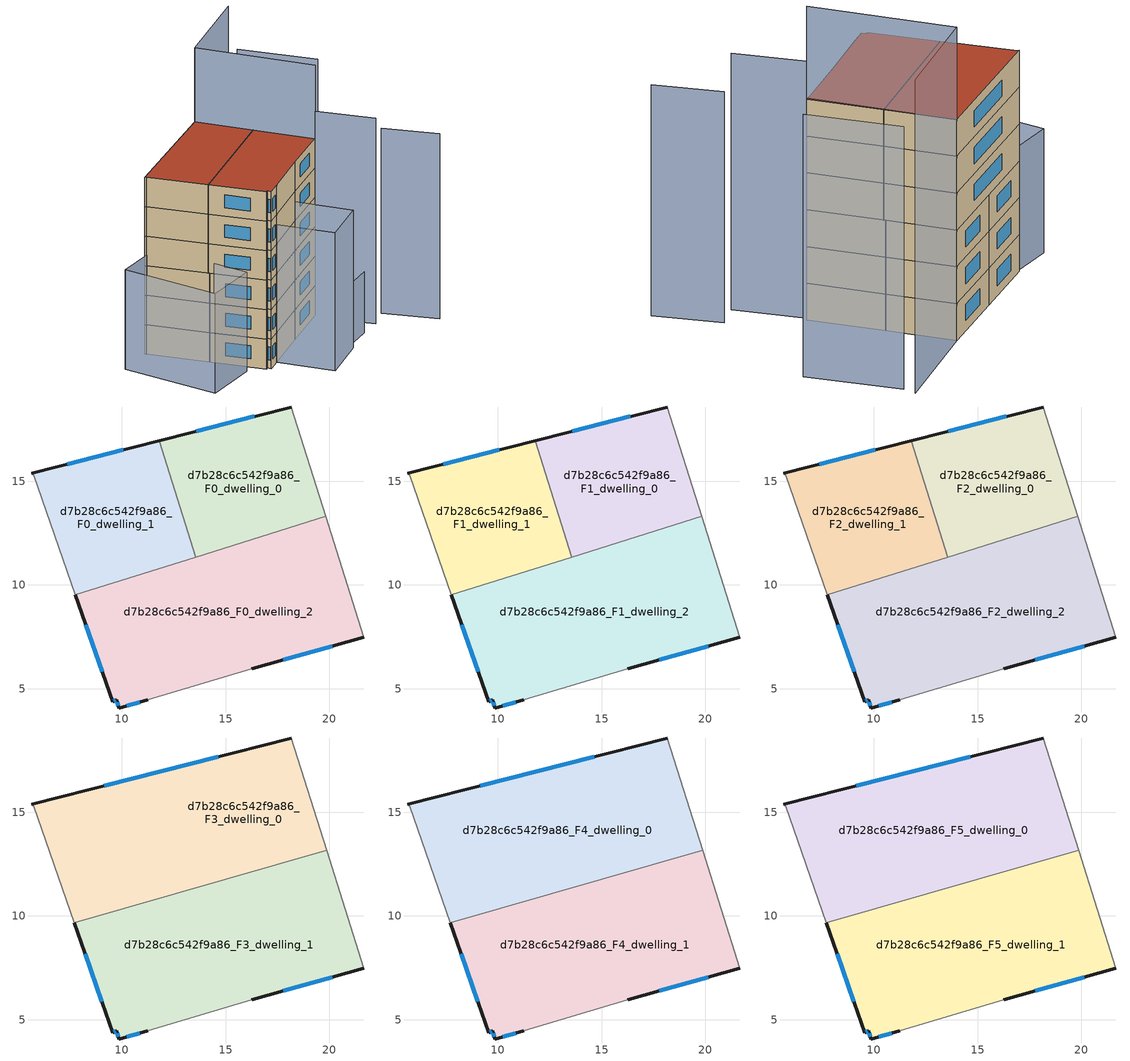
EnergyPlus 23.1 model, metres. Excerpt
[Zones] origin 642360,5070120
d7b28c6c542f9a86_F0_dwelling_0
 floor ground (EU_floor_Construction): 18.16,18.57 19.81,13.31 13.56,11.34 11.8,16.95 z0
 wall outside (EU_wall_Construction): 18.16,18.57 11.8,16.95 z0:3
 wall to d7b28c6c542f9a86_F0_dwelling_1 (EU_wall_Construction): 11.8,16.95 13.56,11.34 z0:3
 wall adiabatic (EU_wall_Construction): 19.81,13.31 18.16,18.57 z0:3
 wall to d7b28c6c542f9a86_F0_dwelling_2 (EU_wall_Construction): 13.56,11.34 19.81,13.31 z0:3
 window (EU_Window_Construction): 16.37,18.12 13.58,17.4 z0.84:2.16
d7b28c6c542f9a86_F0_dwelling_1
 floor ground (EU_floor_Construction): 11.8,16.95 13.56,11.34 7.75,9.52 5.75,15.28 5.65,15.38 z0
 wall outside (EU_wall_Construction): 11.8,16.95 5.65,15.38 z0:3
 wall adiabatic (EU_wall_Construction): 5.65,15.38 5.75,15.28 7.75,9.52 z0:3
 wall to d7b28c6c542f9a86_F0_dwelling_2 (EU_wall_Construction): 7.75,9.52 13.56,11.34 z0:3
 window (EU_Window_Construction): 10.07,16.51 7.37,15.82 z0.84:2.16
d7b28c6c542f9a86_F0_dwelling_2
 floor ground (EU_floor_Construction): 19.81,13.31 21.66,7.46 16.25,5.97 11.25,4.47 9.85,4.07 9.75,4.47 9.55,4.37 7.75,9.52 z0
 wall outside (EU_wall_Construction): 7.75,9.52 9.55,4.37 9.75,4.47 9.85,4.07 11.25,4.47 / 16.25,5.97 21.66,7.46 z0:3
 wall adiabatic (EU_wall_Construction): 21.66,7.46 19.81,13.31 / 11.25,4.47 16.25,5.97 z0:3
 window (EU_Window_Construction): 9.78,4.35 9.82,4.18 / 9.6,4.4 9.69,4.44 / 8.26,8.07 9.04,5.81 / 17.77,6.39 20.14,7.05 / 10.24,4.18 10.86,4.35 z0.84:2.16
d7b28c6c542f9a86_F1_dwelling_0
 floor to d7b28c6c542f9a86_F0_dwelling_0 (EU_floor_Construction): 18.16,18.57 19.81,13.31 13.56,11.34 11.8,16.95 z3
 wall outside (EU_wall_Construction): 18.16,18.57 11.8,16.95 z3:6
 wall to d7b28c6c542f9a86_F1_dwelling_1 (EU_wall_Construction): 11.8,16.95 13.56,11.34 z3:6
 wall adiabatic (EU_wall_Construction): 19.81,13.31 18.16,18.57 z3:6
 wall to d7b28c6c542f9a86_F1_dwelling_2 (EU_wall_Construction): 13.56,11.34 19.81,13.31 z3:6
 window (EU_Window_Construction): 16.37,18.12 13.58,17.4 z3.84:5.16
d7b28c6c542f9a86_F1_dwelling_1
 floor to d7b28c6c542f9a86_F0_dwelling_1 (EU_floor_Construction): 11.8,16.95 13.56,11.34 7.75,9.52 5.75,15.28 5.65,15.38 z3
 wall outside (EU_wall_Construction): 11.8,16.95 5.65,15.38 z3:6
 wall adiabatic (EU_wall_Construction): 5.65,15.38 5.75,15.28 7.75,9.52 z3:6
 wall to d7b28c6c542f9a86_F1_dwelling_2 (EU_wall_Construction): 7.75,9.52 13.56,11.34 z3:6
 window (EU_Window_Construction): 10.07,16.51 7.37,15.82 z3.84:5.16
d7b28c6c542f9a86_F1_dwelling_2
 floor to d7b28c6c542f9a86_F0_dwelling_2 (EU_floor_Construction): 19.81,13.31 21.66,7.46 16.25,5.97 11.25,4.47 9.85,4.07 9.75,4.47 9.55,4.37 7.75,9.52 z3
 wall outside (EU_wall_Construction): 7.75,9.52 9.55,4.37 9.75,4.47 9.85,4.07 11.25,4.47 / 16.25,5.97 21.66,7.46 z3:6
 wall adiabatic (EU_wall_Construction): 21.66,7.46 19.81,13.31 / 11.25,4.47 16.25,5.97 z3:6
 window (EU_Window_Construction): 9.78,4.35 9.82,4.18 / 9.6,4.4 9.69,4.44 / 8.26,8.07 9.04,5.81 / 17.77,6.39 20.14,7.05 / 10.24,4.18 10.86,4.35 z3.84:5.16
d7b28c6c542f9a86_F2_dwelling_0
 floor to d7b28c6c542f9a86_F1_dwelling_0 (EU_floor_Construction): 18.16,18.57 19.81,13.31 13.56,11.34 11.8,16.95 z6
 wall outside (EU_wall_Construction): 18.16,18.57 11.8,16.95 z6:9
 wall to d7b28c6c542f9a86_F2_dwelling_1 (EU_wall_Construction): 11.8,16.95 13.56,11.34 z6:9
 wall adiabatic (EU_wall_Construction): 19.81,13.31 18.16,18.57 z6:9
 wall to d7b28c6c542f9a86_F2_dwelling_2 (EU_wall_Construction): 13.56,11.34 19.81,13.31 z6:9
 window (EU_Window_Construction): 16.37,18.12 13.58,17.4 z6.84:8.16
d7b28c6c542f9a86_F2_dwelling_1
 floor to d7b28c6c542f9a86_F1_dwelling_1 (EU_floor_Construction): 11.8,16.95 13.56,11.34 7.75,9.52 5.75,15.28 5.65,15.38 z6
 wall outside (EU_wall_Construction): 11.8,16.95 5.65,15.38 z6:9
 wall adiabatic (EU_wall_Construction): 5.65,15.38 5.75,15.28 7.75,9.52 z6:9
 wall to d7b28c6c542f9a86_F2_dwelling_2 (EU_wall_Construction): 7.75,9.52 13.56,11.34 z6:9
 window (EU_Window_Construction): 10.07,16.51 7.37,15.82 z6.84:8.16
d7b28c6c542f9a86_F2_dwelling_2
 floor to d7b28c6c542f9a86_F1_dwelling_2 (EU_floor_Construction): 19.81,13.31 21.66,7.46 16.25,5.97 11.25,4.47 9.85,4.07 9.75,4.47 9.55,4.37 7.75,9.52 z6
 wall outside (EU_wall_Construction): 7.75,9.52 9.55,4.37 9.75,4.47 9.85,4.07 11.25,4.47 / 16.25,5.97 21.66,7.46 z6:9
 wall adiabatic (EU_wall_Construction): 21.66,7.46 19.81,13.31 / 11.25,4.47 16.25,5.97 z6:9
 window (EU_Window_Construction): 9.78,4.35 9.82,4.18 / 9.6,4.4 9.69,4.44 / 8.26,8.07 9.04,5.81 / 17.77,6.39 20.14,7.05 / 10.24,4.18 10.86,4.35 z6.84:8.16
d7b28c6c542f9a86_F3_dwelling_0
 floor to d7b28c6c542f9a86_F2_dwelling_0 (EU_floor_Construction): 18.16,18.57 19.81,13.31 13.81,11.42 13.56,11.35 11.8,16.95 z9
 floor to d7b28c6c542f9a86_F2_dwelling_1 (EU_floor_Construction): 11.8,16.95 13.56,11.35 7.7,9.66 5.75,15.28 5.65,15.38 z9
 floor to d7b28c6c542f9a86_F2_dwelling_2 (EU_floor_Construction): 19.81,13.31 19.86,13.17 13.81,11.42 z9
 wall outside (EU_wall_Construction): 18.16,18.57 5.65,15.38 z9:12
 wall to d7b28c6c542f9a86_F3_dwelling_1 (EU_wall_Construction): 7.7,9.66 19.86,13.17 z9:12
 wall adiabatic (EU_wall_Construction): 5.65,15.38 5.75,15.28 7.7,9.66 / 19.86,13.17 18.16,18.57 z9:12
 window (EU_Window_Construction): 14.65,17.68 9.15,16.27 z9.84:11.16
d7b28c6c542f9a86_F3_dwelling_1
 floor outside (EU_floor_Construction): 13.81,11.42 7.75,9.52 13.56,11.35 z9
 floor to d7b28c6c542f9a86_F2_dwelling_1 (EU_floor_Construction): 13.56,11.35 7.75,9.52 7.7,9.66 z9
 floor to d7b28c6c542f9a86_F2_dwelling_2 (EU_floor_Construction): 19.86,13.17 21.66,7.46 16.25,5.97 11.25,4.47 9.85,4.07 9.75,4.47 9.55,4.37 7.75,9.52 13.81,11.42 z9
 wall outside (EU_wall_Construction): 7.7,9.66 9.55,4.37 9.75,4.47 9.85,4.07 11.25,4.47 / 16.25,5.97 21.66,7.46 z9:12
 wall adiabatic (EU_wall_Construction): 21.66,7.46 19.86,13.17 / 11.25,4.47 16.25,5.97 z9:12
 window (EU_Window_Construction): 10.24,4.18 10.86,4.35 / 9.78,4.35 9.82,4.18 / 9.6,4.4 9.69,4.44 / 8.22,8.18 9.03,5.85 / 17.77,6.39 20.14,7.05 z9.84:11.16
d7b28c6c542f9a86_F4_dwelling_0
 floor to d7b28c6c542f9a86_F3_dwelling_0 (EU_floor_Construction): 18.16,18.57 19.86,13.17 7.7,9.66 5.75,15.28 5.65,15.38 z12
 wall outside (EU_wall_Construction): 18.16,18.57 5.65,15.38 z12:15
 wall to d7b28c6c542f9a86_F4_dwelling_1 (EU_wall_Construction): 7.7,9.66 19.86,13.17 z12:15
 wall adiabatic (EU_wall_Construction): 5.65,15.38 5.75,15.28 7.7,9.66 / 19.86,13.17 18.16,18.57 z12:15
 window (EU_Window_Construction): 14.65,17.68 9.15,16.27 z12.84:14.16
d7b28c6c542f9a86_F4_dwelling_1
 floor to d7b28c6c542f9a86_F3_dwelling_1 (EU_floor_Construction): 19.86,13.17 21.66,7.46 16.25,5.97 11.25,4.47 9.85,4.07 9.75,4.47 9.55,4.37 7.7,9.66 z12
 wall outside (EU_wall_Construction): 7.7,9.66 9.55,4.37 9.75,4.47 9.85,4.07 11.25,4.47 / 16.25,5.97 21.66,7.46 z12:15
 wall adiabatic (EU_wall_Construction): 21.66,7.46 19.86,13.17 / 11.25,4.47 16.25,5.97 z12:15
 window (EU_Window_Construction): 10.24,4.18 10.86,4.35 / 9.78,4.35 9.82,4.18 / 9.6,4.4 9.69,4.44 / 8.22,8.18 9.03,5.85 / 17.77,6.39 20.14,7.05 z12.84:14.16
d7b28c6c542f9a86_F5_dwelling_0
 floor to d7b28c6c542f9a86_F4_dwelling_0 (EU_floor_Construction): 18.16,18.57 19.86,13.17 7.7,9.66 5.75,15.28 5.65,15.38 z15
 wall outside (EU_wall_Construction): 18.16,18.57 5.65,15.38 z15:18
 wall to d7b28c6c542f9a86_F5_dwelling_1 (EU_wall_Construction): 7.7,9.66 19.86,13.17 z15:18
 wall adiabatic (EU_wall_Construction): 5.65,15.38 5.75,15.28 7.7,9.66 / 19.86,13.17 18.16,18.57 z15:18
 window (EU_Window_Construction): 14.65,17.68 9.15,16.27 z15.84:17.16
 roof outside (EU_roof_Construction): 19.86,13.17 18.16,18.57 5.65,15.38 5.75,15.28 7.7,9.66 z18
d7b28c6c542f9a86_F5_dwelling_1
 floor to d7b28c6c542f9a86_F4_dwelling_1 (EU_floor_Construction): 19.86,13.17 21.66,7.46 16.25,5.97 11.25,4.47 9.85,4.07 9.75,4.47 9.55,4.37 7.7,9.66 z15
 wall outside (EU_wall_Construction): 7.7,9.66 9.55,4.37 9.75,4.47 9.85,4.07 11.25,4.47 / 16.25,5.97 21.66,7.46 z15:18
 wall adiabatic (EU_wall_Construction): 21.66,7.46 19.86,13.17 / 11.25,4.47 16.25,5.97 z15:18
 window (EU_Window_Construction): 10.24,4.18 10.86,4.35 / 9.78,4.35 9.82,4.18 / 9.6,4.4 9.69,4.44 / 8.22,8.18 9.03,5.85 / 17.77,6.39 20.14,7.05 z15.84:17.16
 roof outside (EU_roof_Construction): 21.66,7.46 19.86,13.17 7.7,9.66 9.55,4.37 9.75,4.47 9.85,4.07 11.25,4.47 16.25,5.97 z18
shading: 12.86,0.14 21.15,1.56 z0:6.2; 11.25,4.47 16.25,5.97 / 16.25,5.97 17.89,0.51 / 17.89,0.51 12.88,-0.99 / 12.88,-0.99 11.25,4.47 z0:14; 27.65,-2.35 25.55,2.75 z0:18.8; 23.36,1.88 21.35,7.26 z0:20.9; 8.05,5.57 2.54,5.24 / 2.54,5.24 1.96,14.97 / 1.96,14.97 7.46,15.3 / 7.46,15.3 8.05,5.57 z0:10.1; 21.49,7.37 18.16,18.57 / 18.16,18.57 27.39,21.32 z0:25.5; 29.86,12.97 27.37,20.28 z0:21.4
[Building]
EU S2 Campaign: North Axis=0; Terrain=City; Solar Distribution=FullExterior
[Site:Location]
Lyon-Bron: Latitude=45.75; Longitude=5; Time Zone=1; Elevation=198
[SizingPeriod:WeatherFileDays]
AnnualSizingPeriod: Begin Month=1; Begin Day of Month=1; End Month=12; End Day of Month=31; Day of Week for Start Day=Monday; Use Weather File Daylight Saving Period=No; Use Weather File Rain and Snow Indicators=No
[MATERIAL]
EU_InternalMass_Material: Roughness=MediumRough; Thickness=0.1; Conductivity=1; Density=1800; Specific Heat=900; Thermal Absorptance=0.9; Solar Absorptance=0.7; Visible Absorptance=0.7
[MATERIAL:NOMASS] Roughness=MediumRough; Thermal Absorptance=0.9; Solar Absorptance=0.7; Visible Absorptance=0.7
Name | Thermal Resistance
EU_wall_NoMass | 0.776494
EU_roof_NoMass | 0.486893
EU_floor_NoMass | 0.421597
[WINDOWMATERIAL:SIMPLEGLAZINGSYSTEM]
EU_Window_SimpleGlazing: UFactor=4.24961; Solar Heat Gain Coefficient=0.83; Visible Transmittance=0.83
[CONSTRUCTION]
EU_wall_Construction: EU_wall_NoMass
EU_roof_Construction: EU_roof_NoMass
EU_floor_Construction: EU_floor_NoMass
EU_Window_Construction: EU_Window_SimpleGlazing
EU_InternalMass_Construction: EU_InternalMass_Material
[ZONE] Type=1; Multiplier=1; Ceiling Height=autocalculate; Floor Area=autocalculate; Part of Total Floor Area=Yes
Name | Volume
d7b28c6c542f9a86_F0_dwelling_0; d7b28c6c542f9a86_F1_dwelling_0; d7b28c6c542f9a86_F2_dwelling_0 | 112.046
d7b28c6c542f9a86_F3_dwelling_0; d7b28c6c542f9a86_F4_dwelling_0; d7b28c6c542f9a86_F5_dwelling_0 | 224.063
d7b28c6c542f9a86_F0_dwelling_1; d7b28c6c542f9a86_F1_dwelling_1; d7b28c6c542f9a86_F2_dwelling_1 | 112.045
d7b28c6c542f9a86_F3_dwelling_1; d7b28c6c542f9a86_F4_dwelling_1; d7b28c6c542f9a86_F5_dwelling_1 | 224.073
d7b28c6c542f9a86_F0_dwelling_2; d7b28c6c542f9a86_F1_dwelling_2; d7b28c6c542f9a86_F2_dwelling_2 | 224.049
[INTERNALMASS] Construction=EU_InternalMass_Construction
Name | Zone or ZoneList | Surface Area
d7b28c6c542f9a86_F0_dwelling_0_EU_InternalMass | d7b28c6c542f9a86_F0_dwelling_0 | 37.3487
d7b28c6c542f9a86_F0_dwelling_1_EU_InternalMass | d7b28c6c542f9a86_F0_dwelling_1 | 37.3484
d7b28c6c542f9a86_F0_dwelling_2_EU_InternalMass | d7b28c6c542f9a86_F0_dwelling_2 | 74.683
d7b28c6c542f9a86_F1_dwelling_0_EU_InternalMass | d7b28c6c542f9a86_F1_dwelling_0 | 37.3487
d7b28c6c542f9a86_F1_dwelling_1_EU_InternalMass | d7b28c6c542f9a86_F1_dwelling_1 | 37.3484
d7b28c6c542f9a86_F1_dwelling_2_EU_InternalMass | d7b28c6c542f9a86_F1_dwelling_2 | 74.683
d7b28c6c542f9a86_F2_dwelling_0_EU_InternalMass | d7b28c6c542f9a86_F2_dwelling_0 | 37.3487
d7b28c6c542f9a86_F2_dwelling_1_EU_InternalMass | d7b28c6c542f9a86_F2_dwelling_1 | 37.3484
d7b28c6c542f9a86_F2_dwelling_2_EU_InternalMass | d7b28c6c542f9a86_F2_dwelling_2 | 74.683
d7b28c6c542f9a86_F3_dwelling_0_EU_InternalMass | d7b28c6c542f9a86_F3_dwelling_0 | 74.6881
d7b28c6c542f9a86_F3_dwelling_1_EU_InternalMass | d7b28c6c542f9a86_F3_dwelling_1 | 74.6907
d7b28c6c542f9a86_F4_dwelling_0_EU_InternalMass | d7b28c6c542f9a86_F4_dwelling_0 | 74.6881
d7b28c6c542f9a86_F4_dwelling_1_EU_InternalMass | d7b28c6c542f9a86_F4_dwelling_1 | 74.6907
d7b28c6c542f9a86_F5_dwelling_0_EU_InternalMass | d7b28c6c542f9a86_F5_dwelling_0 | 74.6881
d7b28c6c542f9a86_F5_dwelling_1_EU_InternalMass | d7b28c6c542f9a86_F5_dwelling_1 | 74.6907
[OTHEREQUIPMENT] Fuel Type=Electricity; Design Level Calculation Method=Watts/Area; Power per Zone Floor Area=1; Fraction Latent=0; Fraction Radiant=0; Fraction Lost=0; Carbon Dioxide Generation Rate=0; EndUse Subcategory=EU_Step8_InternalGains
Name | Zone or ZoneList or Space or SpaceList | Schedule
EU_Step8_InternalGain_d7b28c6c542f9a86_F0_dwelling_0_f000 | d7b28c6c542f9a86_F0_dwelling_0 | EU_Step8_GainSchedule_d7b28c6c542f9a86_F0_dwelling_0_f000
EU_Step8_InternalGain_d7b28c6c542f9a86_F0_dwelling_1_f000 | d7b28c6c542f9a86_F0_dwelling_1 | EU_Step8_GainSchedule_d7b28c6c542f9a86_F0_dwelling_1_f000
EU_Step8_InternalGain_d7b28c6c542f9a86_F0_dwelling_2_f000 | d7b28c6c542f9a86_F0_dwelling_2 | EU_Step8_GainSchedule_d7b28c6c542f9a86_F0_dwelling_2_f000
EU_Step8_InternalGain_d7b28c6c542f9a86_F1_dwelling_0_f000 | d7b28c6c542f9a86_F1_dwelling_0 | EU_Step8_GainSchedule_d7b28c6c542f9a86_F1_dwelling_0_f000
EU_Step8_InternalGain_d7b28c6c542f9a86_F1_dwelling_1_f000 | d7b28c6c542f9a86_F1_dwelling_1 | EU_Step8_GainSchedule_d7b28c6c542f9a86_F1_dwelling_1_f000
EU_Step8_InternalGain_d7b28c6c542f9a86_F1_dwelling_2_f000 | d7b28c6c542f9a86_F1_dwelling_2 | EU_Step8_GainSchedule_d7b28c6c542f9a86_F1_dwelling_2_f000
EU_Step8_InternalGain_d7b28c6c542f9a86_F2_dwelling_0_f000 | d7b28c6c542f9a86_F2_dwelling_0 | EU_Step8_GainSchedule_d7b28c6c542f9a86_F2_dwelling_0_f000
EU_Step8_InternalGain_d7b28c6c542f9a86_F2_dwelling_1_f000 | d7b28c6c542f9a86_F2_dwelling_1 | EU_Step8_GainSchedule_d7b28c6c542f9a86_F2_dwelling_1_f000
EU_Step8_InternalGain_d7b28c6c542f9a86_F2_dwelling_2_f000 | d7b28c6c542f9a86_F2_dwelling_2 | EU_Step8_GainSchedule_d7b28c6c542f9a86_F2_dwelling_2_f000
EU_Step8_InternalGain_d7b28c6c542f9a86_F3_dwelling_0_f000 | d7b28c6c542f9a86_F3_dwelling_0 | EU_Step8_GainSchedule_d7b28c6c542f9a86_F3_dwelling_0_f000
EU_Step8_InternalGain_d7b28c6c542f9a86_F3_dwelling_1_f000 | d7b28c6c542f9a86_F3_dwelling_1 | EU_Step8_GainSchedule_d7b28c6c542f9a86_F3_dwelling_1_f000
EU_Step8_InternalGain_d7b28c6c542f9a86_F4_dwelling_0_f000 | d7b28c6c542f9a86_F4_dwelling_0 | EU_Step8_GainSchedule_d7b28c6c542f9a86_F4_dwelling_0_f000
EU_Step8_InternalGain_d7b28c6c542f9a86_F4_dwelling_1_f000 | d7b28c6c542f9a86_F4_dwelling_1 | EU_Step8_GainSchedule_d7b28c6c542f9a86_F4_dwelling_1_f000
EU_Step8_InternalGain_d7b28c6c542f9a86_F5_dwelling_0_f000 | d7b28c6c542f9a86_F5_dwelling_0 | EU_Step8_GainSchedule_d7b28c6c542f9a86_F5_dwelling_0_f000
EU_Step8_InternalGain_d7b28c6c542f9a86_F5_dwelling_1_f000 | d7b28c6c542f9a86_F5_dwelling_1 | EU_Step8_GainSchedule_d7b28c6c542f9a86_F5_dwelling_1_f000
[ZONEVENTILATION:DESIGNFLOWRATE] Schedule=EU_AlwaysOn; Design Flow Rate Calculation Method=AirChanges/Hour; Air Changes per Hour=0.693814; Ventilation Type=Natural; Fan Pressure Rise=0; Fan Total Efficiency=1; Constant Term Coefficient=1; Temperature Term Coefficient=0; Velocity Term Coefficient=0; Velocity Squared Term Coefficient=0; Minimum Indoor Temperature=-100; Maximum Indoor Temperature=100; Delta Temperature=-100; Minimum Outdoor Temperature=-100; Maximum Outdoor Temperature=100; Maximum Wind Speed=40
Name | Zone or ZoneList or Space or SpaceList
EU_ConstantAir_d7b28c6c542f9a86_F0_dwelling_0 | d7b28c6c542f9a86_F0_dwelling_0
EU_ConstantAir_d7b28c6c542f9a86_F0_dwelling_1 | d7b28c6c542f9a86_F0_dwelling_1
EU_ConstantAir_d7b28c6c542f9a86_F0_dwelling_2 | d7b28c6c542f9a86_F0_dwelling_2
EU_ConstantAir_d7b28c6c542f9a86_F1_dwelling_0 | d7b28c6c542f9a86_F1_dwelling_0
EU_ConstantAir_d7b28c6c542f9a86_F1_dwelling_1 | d7b28c6c542f9a86_F1_dwelling_1
EU_ConstantAir_d7b28c6c542f9a86_F1_dwelling_2 | d7b28c6c542f9a86_F1_dwelling_2
EU_ConstantAir_d7b28c6c542f9a86_F2_dwelling_0 | d7b28c6c542f9a86_F2_dwelling_0
EU_ConstantAir_d7b28c6c542f9a86_F2_dwelling_1 | d7b28c6c542f9a86_F2_dwelling_1
EU_ConstantAir_d7b28c6c542f9a86_F2_dwelling_2 | d7b28c6c542f9a86_F2_dwelling_2
EU_ConstantAir_d7b28c6c542f9a86_F3_dwelling_0 | d7b28c6c542f9a86_F3_dwelling_0
EU_ConstantAir_d7b28c6c542f9a86_F3_dwelling_1 | d7b28c6c542f9a86_F3_dwelling_1
EU_ConstantAir_d7b28c6c542f9a86_F4_dwelling_0 | d7b28c6c542f9a86_F4_dwelling_0
EU_ConstantAir_d7b28c6c542f9a86_F4_dwelling_1 | d7b28c6c542f9a86_F4_dwelling_1
EU_ConstantAir_d7b28c6c542f9a86_F5_dwelling_0 | d7b28c6c542f9a86_F5_dwelling_0
EU_ConstantAir_d7b28c6c542f9a86_F5_dwelling_1 | d7b28c6c542f9a86_F5_dwelling_1
[HVACTEMPLATE:THERMOSTAT] Constant Heating Setpoint=20; Constant Cooling Setpoint=50
EU_HeatOnly_d7b28c6c542f9a86_F0_dwelling_0; EU_HeatOnly_d7b28c6c542f9a86_F0_dwelling_1; EU_HeatOnly_d7b28c6c542f9a86_F0_dwelling_2; EU_HeatOnly_d7b28c6c542f9a86_F1_dwelling_0; EU_HeatOnly_d7b28c6c542f9a86_F1_dwelling_1; EU_HeatOnly_d7b28c6c542f9a86_F1_dwelling_2; EU_HeatOnly_d7b28c6c542f9a86_F2_dwelling_0; EU_HeatOnly_d7b28c6c542f9a86_F2_dwelling_1; EU_HeatOnly_d7b28c6c542f9a86_F2_dwelling_2; EU_HeatOnly_d7b28c6c542f9a86_F3_dwelling_0; EU_HeatOnly_d7b28c6c542f9a86_F3_dwelling_1; EU_HeatOnly_d7b28c6c542f9a86_F4_dwelling_0; EU_HeatOnly_d7b28c6c542f9a86_F4_dwelling_1; EU_HeatOnly_d7b28c6c542f9a86_F5_dwelling_0; EU_HeatOnly_d7b28c6c542f9a86_F5_dwelling_1
[HVACTEMPLATE:ZONE:IDEALLOADSAIRSYSTEM] System Availability Schedule=EU_AlwaysOn; Maximum Heating Supply Air Temperature=50; Minimum Cooling Supply Air Temperature=13; Maximum Heating Supply Air Humidity Ratio=0.0156; Minimum Cooling Supply Air Humidity Ratio=0.0077; Heating Limit=NoLimit; Cooling Limit=NoLimit; Heating Availability Schedule=EU_AlwaysOn; Cooling Availability Schedule=EU_CoolingOff; Dehumidification Control Type=ConstantSensibleHeatRatio; Cooling Sensible Heat Ratio=0.7; Dehumidification Setpoint=60; Humidification Control Type=None; Humidification Setpoint=30; Outdoor Air Method=None; Outdoor Air Flow Rate per Person=0.00944; Outdoor Air Flow Rate per Zone Floor Area=0; Outdoor Air Flow Rate per Zone=0; Demand Controlled Ventilation Type=None; Outdoor Air Economizer Type=NoEconomizer; Heat Recovery Type=None; Sensible Heat Recovery Effectiveness=0.7; Latent Heat Recovery Effectiveness=0.65
Name | Template Thermostat
d7b28c6c542f9a86_F0_dwelling_0 | EU_HeatOnly_d7b28c6c542f9a86_F0_dwelling_0
d7b28c6c542f9a86_F0_dwelling_1 | EU_HeatOnly_d7b28c6c542f9a86_F0_dwelling_1
d7b28c6c542f9a86_F0_dwelling_2 | EU_HeatOnly_d7b28c6c542f9a86_F0_dwelling_2
d7b28c6c542f9a86_F1_dwelling_0 | EU_HeatOnly_d7b28c6c542f9a86_F1_dwelling_0
d7b28c6c542f9a86_F1_dwelling_1 | EU_HeatOnly_d7b28c6c542f9a86_F1_dwelling_1
d7b28c6c542f9a86_F1_dwelling_2 | EU_HeatOnly_d7b28c6c542f9a86_F1_dwelling_2
d7b28c6c542f9a86_F2_dwelling_0 | EU_HeatOnly_d7b28c6c542f9a86_F2_dwelling_0
d7b28c6c542f9a86_F2_dwelling_1 | EU_HeatOnly_d7b28c6c542f9a86_F2_dwelling_1
d7b28c6c542f9a86_F2_dwelling_2 | EU_HeatOnly_d7b28c6c542f9a86_F2_dwelling_2
d7b28c6c542f9a86_F3_dwelling_0 | EU_HeatOnly_d7b28c6c542f9a86_F3_dwelling_0
d7b28c6c542f9a86_F3_dwelling_1 | EU_HeatOnly_d7b28c6c542f9a86_F3_dwelling_1
d7b28c6c542f9a86_F4_dwelling_0 | EU_HeatOnly_d7b28c6c542f9a86_F4_dwelling_0
d7b28c6c542f9a86_F4_dwelling_1 | EU_HeatOnly_d7b28c6c542f9a86_F4_dwelling_1
d7b28c6c542f9a86_F5_dwelling_0 | EU_HeatOnly_d7b28c6c542f9a86_F5_dwelling_0
d7b28c6c542f9a86_F5_dwelling_1 | EU_HeatOnly_d7b28c6c542f9a86_F5_dwelling_1
[SIZING:ZONE] Zone Cooling Design Supply Air Temperature Input Method=SupplyAirTemperature; Zone Cooling Design Supply Air Temperature=13; Zone Heating Design Supply Air Temperature Input Method=SupplyAirTemperature; Zone Heating Design Supply Air Temperature=50; Zone Cooling Design Supply Air Humidity Ratio=0.008; Zone Heating Design Supply Air Humidity Ratio=0.008; Cooling Design Air Flow Method=DesignDay; Cooling Design Air Flow Rate=0; Cooling Minimum Air Flow per Zone Floor Area=0.000762; Cooling Minimum Air Flow=0; Cooling Minimum Air Flow Fraction=0.2; Heating Design Air Flow Method=DesignDay; Heating Design Air Flow Rate=0; Heating Maximum Air Flow per Zone Floor Area=0.002032; Heating Maximum Air Flow=0.141576; Heating Maximum Air Flow Fraction=0.3; Account for Dedicated Outdoor Air System=No; Dedicated Outdoor Air System Control Strategy=NeutralSupplyAir; Dedicated Outdoor Air Low Setpoint Temperature for Design=autosize; Dedicated Outdoor Air High Setpoint Temperature for Design=autosize; Zone Load Sizing Method=Sensible Load Only No Latent Load; Zone Latent Cooling Design Supply Air Humidity Ratio Input Method=HumidityRatioDifference; Zone Cooling Design Supply Air Humidity Ratio Difference=0.005; Zone Latent Heating Design Supply Air Humidity Ratio Input Method=HumidityRatioDifference; Zone Humidification Design Supply Air Humidity Ratio Difference=0.005
d7b28c6c542f9a86_F0_dwelling_0; d7b28c6c542f9a86_F0_dwelling_1; d7b28c6c542f9a86_F0_dwelling_2; d7b28c6c542f9a86_F1_dwelling_0; d7b28c6c542f9a86_F1_dwelling_1; d7b28c6c542f9a86_F1_dwelling_2; d7b28c6c542f9a86_F2_dwelling_0; d7b28c6c542f9a86_F2_dwelling_1; d7b28c6c542f9a86_F2_dwelling_2; d7b28c6c542f9a86_F3_dwelling_0; d7b28c6c542f9a86_F3_dwelling_1; d7b28c6c542f9a86_F4_dwelling_0; d7b28c6c542f9a86_F4_dwelling_1; d7b28c6c542f9a86_F5_dwelling_0; d7b28c6c542f9a86_F5_dwelling_1
[SCHEDULE:CONSTANT]
Name | Hourly Value
EU_AlwaysOn | 1
EU_CoolingOff | 0
[SCHEDULE:FILE] Column Number=1; Rows to Skip at Top=0; Number of Hours of Data=8760; Column Separator=Comma; Interpolate to Timestep=No; Minutes per Item=60; Adjust Schedule for Daylight Savings=Yes
Name | File
EU_Step8_GainSchedule_d7b28c6c542f9a86_F0_dwelling_0_f000 | ../../schedules/d7b28c6c542f9a86/d7b28c6c542f9a86_F0_dwelling_0_f000_gain.csv
EU_Step8_GainSchedule_d7b28c6c542f9a86_F0_dwelling_1_f000 | ../../schedules/d7b28c6c542f9a86/d7b28c6c542f9a86_F0_dwelling_1_f000_gain.csv
EU_Step8_GainSchedule_d7b28c6c542f9a86_F0_dwelling_2_f000 | ../../schedules/d7b28c6c542f9a86/d7b28c6c542f9a86_F0_dwelling_2_f000_gain.csv
EU_Step8_GainSchedule_d7b28c6c542f9a86_F1_dwelling_0_f000 | ../../schedules/d7b28c6c542f9a86/d7b28c6c542f9a86_F1_dwelling_0_f000_gain.csv
EU_Step8_GainSchedule_d7b28c6c542f9a86_F1_dwelling_1_f000 | ../../schedules/d7b28c6c542f9a86/d7b28c6c542f9a86_F1_dwelling_1_f000_gain.csv
EU_Step8_GainSchedule_d7b28c6c542f9a86_F1_dwelling_2_f000 | ../../schedules/d7b28c6c542f9a86/d7b28c6c542f9a86_F1_dwelling_2_f000_gain.csv
EU_Step8_GainSchedule_d7b28c6c542f9a86_F2_dwelling_0_f000 | ../../schedules/d7b28c6c542f9a86/d7b28c6c542f9a86_F2_dwelling_0_f000_gain.csv
EU_Step8_GainSchedule_d7b28c6c542f9a86_F2_dwelling_1_f000 | ../../schedules/d7b28c6c542f9a86/d7b28c6c542f9a86_F2_dwelling_1_f000_gain.csv
EU_Step8_GainSchedule_d7b28c6c542f9a86_F2_dwelling_2_f000 | ../../schedules/d7b28c6c542f9a86/d7b28c6c542f9a86_F2_dwelling_2_f000_gain.csv
EU_Step8_GainSchedule_d7b28c6c542f9a86_F3_dwelling_0_f000 | ../../schedules/d7b28c6c542f9a86/d7b28c6c542f9a86_F3_dwelling_0_f000_gain.csv
EU_Step8_GainSchedule_d7b28c6c542f9a86_F3_dwelling_1_f000 | ../../schedules/d7b28c6c542f9a86/d7b28c6c542f9a86_F3_dwelling_1_f000_gain.csv
EU_Step8_GainSchedule_d7b28c6c542f9a86_F4_dwelling_0_f000 | ../../schedules/d7b28c6c542f9a86/d7b28c6c542f9a86_F4_dwelling_0_f000_gain.csv
EU_Step8_GainSchedule_d7b28c6c542f9a86_F4_dwelling_1_f000 | ../../schedules/d7b28c6c542f9a86/d7b28c6c542f9a86_F4_dwelling_1_f000_gain.csv
EU_Step8_GainSchedule_d7b28c6c542f9a86_F5_dwelling_0_f000 | ../../schedules/d7b28c6c542f9a86/d7b28c6c542f9a86_F5_dwelling_0_f000_gain.csv
EU_Step8_GainSchedule_d7b28c6c542f9a86_F5_dwelling_1_f000 | ../../schedules/d7b28c6c542f9a86/d7b28c6c542f9a86_F5_dwelling_1_f000_gain.csv
